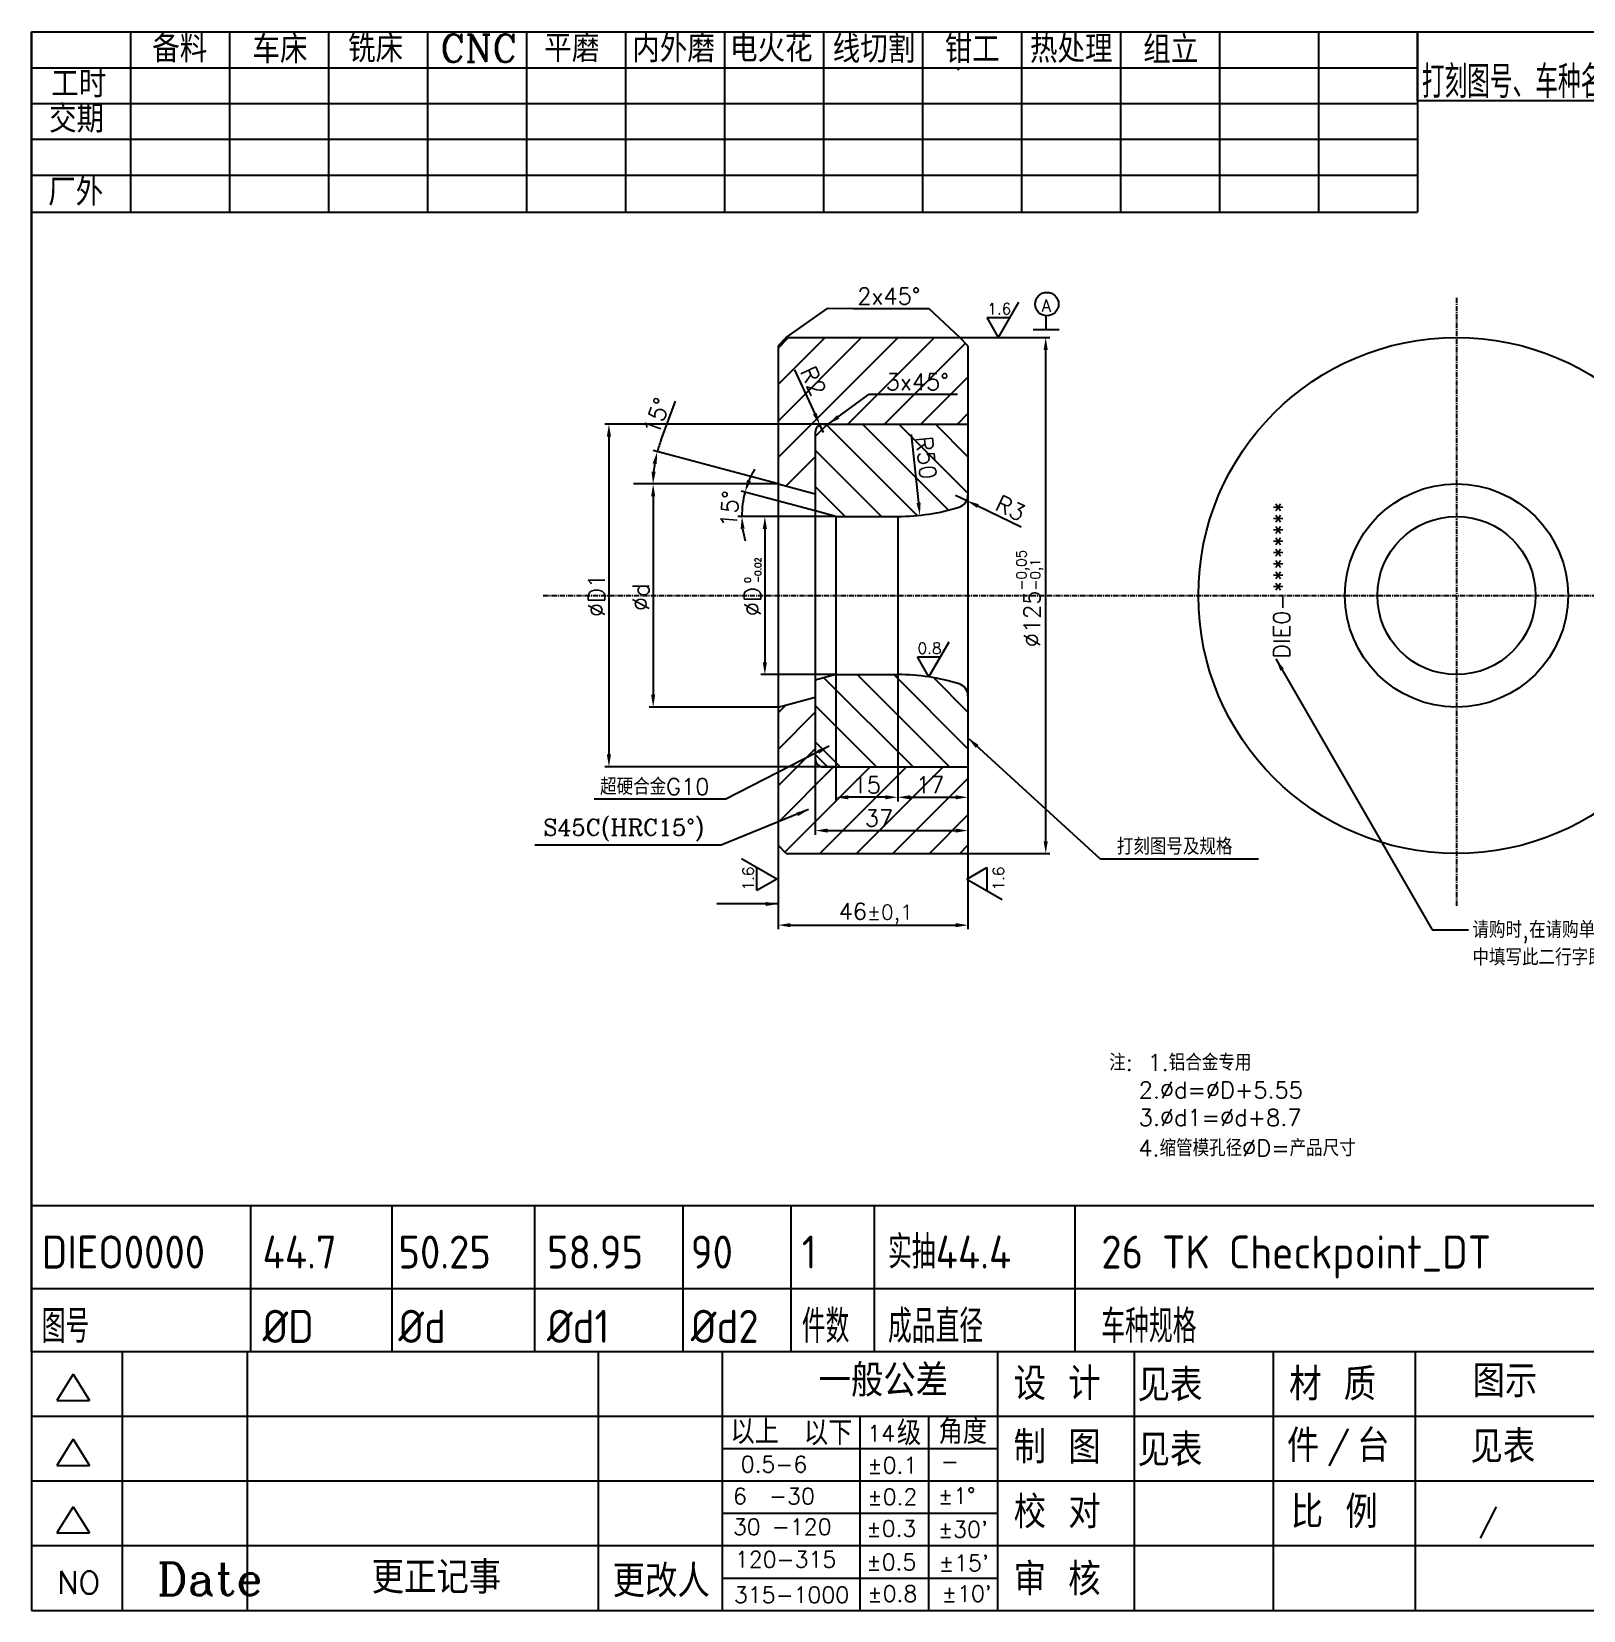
# Model space of a CAD drawing. Extents: x 8209 to 8778, y 3036 to 3434.
# Drawn here: x 8209.2 to 8585, y 3051.2 to 3433.6 of the extents above; entities that cross this region are included whole.
import ezdxf

# ---------------------------------------------------------------- set-up
doc = ezdxf.new("R2010")
doc.units = 0
doc.header["$MEASUREMENT"] = 0
doc.linetypes.add('CENTER', pattern=[2, 1.25, -0.25, 0.25, -0.25])
doc.layers.get('0').update_dxf_attribs({"linetype": 'CONTINUOUS'})
doc.layers.get('DEFPOINTS').update_dxf_attribs({"linetype": 'CONTINUOUS'})
for name, color, linetype in [('CEN', 1, 'CENTER'), ('CON', 7, 'CONTINUOUS'), ('DIM', 7, 'CONTINUOUS'), ('F', 7, 'CONTINUOUS'), ('TXT', 7, 'CONTINUOUS')]:
    doc.layers.add(name, color=color, linetype=linetype)
doc.styles.add('ACISOTS', font='isocp.shx', dxfattribs={"height": 8, "bigfont": 'gbcbig.shx'})
doc.styles.add('H', font='complex.shx', dxfattribs={"bigfont": 'hzfs.shx'})
doc.styles.add('HZ', font='complex.shx', dxfattribs={"bigfont": 'HZFS.SHX'})
doc.styles.get("Standard").update_dxf_attribs({"font": 'txt.shx', "bigfont": 'hzfs.shx'})
doc.styles.add('USER1', font='simplex.shx', dxfattribs={"bigfont": 'hzfs.shx'})
doc.dimstyles.get("Standard").update_dxf_attribs({"dimtxt": 4, "dimasz": 3, "dimexe": 1, "dimexo": 0, "dimgap": 1, "dimtad": 1, "dimdec": 3, "dimrnd": 0.01, "dimtxsty": 'STANDARD', "dimcen": 2.5, "dimazin": 2, "dimtfac": 1, "dimtdec": 3, "dimtmove": 0, "dimatfit": 3})

# ---------------------------------------------------------------- blocks, each defined once
blk = doc.blocks.new('*D67')
at = {"layer": 'DEFPOINTS', "color": 0, "transparency": 16777216}
for p in [(8432.98, 3321.33), (8435.68, 3320.02)]:
    blk.add_point(p, dxfattribs=at)
at = {"layer": 'DIM', "color": 0, "lineweight": -2, "transparency": 16777216}
for p, q in [((8432.98, 3321.33), (8435.68, 3320.02)), ((8448.87, 3313.61), (8438.38, 3318.71))]:
    blk.add_line(p, q, dxfattribs=at)
at = {"layer": 'DIM', "color": 0, "transparency": 16777216}
blk.add_solid([(8438.59, 3319.16), (8438.16, 3318.26), (8435.68, 3320.02)], dxfattribs=at)
at = {"layer": 'DIM', "color": 0, "transparency": 16777216, "insert": (8446.28, 3318.2), "char_height": 4, "attachment_point": 5, "rotation": 334.1077}
blk.add_mtext('R3', dxfattribs=at)
blk = doc.blocks.new('*D68')
at = {"layer": 'DEFPOINTS', "color": 0, "transparency": 16777216}
for p in [(8381.56, 3320.15), (8398.98, 3317.53), (8403.98, 3316.19), (8403.98, 3316.19), (8418.98, 3316.19)]:
    blk.add_point(p, dxfattribs=at)
at = {"layer": 'DIM', "color": 0, "lineweight": -2, "transparency": 16777216}
for p, q in [((8398.98, 3317.53), (8381.03, 3322.34)), ((8403.98, 3316.19), (8380.22, 3316.19))]:
    blk.add_line(p, q, dxfattribs=at)
for start, end in [(149.8851, 157.4425), (165, 180), (187.5575, 195.1149)]:
    blk.add_arc((8403.98, 3316.19), 22.76, start, end, dxfattribs=at)
at = {"layer": 'DIM', "color": 0, "transparency": 16777216}
for points in [[(8383.43, 3324.76), (8382.48, 3325.09), (8381.99, 3322.08)], [(8380.92, 3313.17), (8381.91, 3313.23), (8381.22, 3316.19)]]:
    blk.add_solid(points, dxfattribs=at)
at = {"layer": 'DIM', "color": 0, "transparency": 16777216, "insert": (8378.28, 3318.01), "char_height": 4, "attachment_point": 5, "rotation": 85.9485}
blk.add_mtext('15°', dxfattribs=at)
blk = doc.blocks.new('*D75')
at = {"layer": 'DEFPOINTS', "color": 0, "transparency": 16777216}
for p in [(8400.14, 3338.36), (8400.98, 3336.54)]:
    blk.add_point(p, dxfattribs=at)
at = {"layer": 'DIM', "color": 0, "lineweight": -2, "transparency": 16777216}
for p, q in [((8393.97, 3351.67), (8398.88, 3341.08)), ((8400.98, 3336.54), (8400.14, 3338.36))]:
    blk.add_line(p, q, dxfattribs=at)
at = {"layer": 'DIM', "color": 0, "transparency": 16777216}
blk.add_solid([(8399.33, 3341.29), (8398.42, 3340.87), (8400.14, 3338.36)], dxfattribs=at)
at = {"layer": 'DIM', "color": 0, "transparency": 16777216, "insert": (8398.52, 3349), "char_height": 4, "attachment_point": 5, "rotation": 294.8518}
blk.add_mtext('R2', dxfattribs=at)
blk = doc.blocks.new('*D76')
at = {"layer": 'DEFPOINTS', "color": 0, "transparency": 16777216}
for p in [(8418.98, 3366.19), (8424.33, 3316.48)]:
    blk.add_point(p, dxfattribs=at)
at = {"layer": 'DIM', "color": 0, "lineweight": -2, "transparency": 16777216}
blk.add_line((8422.22, 3336.06), (8424.01, 3319.46), dxfattribs=at)
at = {"layer": 'DIM', "color": 0, "transparency": 16777216}
blk.add_solid([(8424.51, 3319.52), (8423.52, 3319.41), (8424.33, 3316.48)], dxfattribs=at)
at = {"layer": 'DIM', "color": 0, "transparency": 16777216, "insert": (8425.85, 3330.42), "char_height": 4, "attachment_point": 5, "rotation": 276.1503}
blk.add_mtext('R50', dxfattribs=at)
blk = doc.blocks.new('*D69')
at = {"layer": 'DEFPOINTS', "color": 0, "transparency": 16777216}
for p in [(8355, 3324.06), (8359.82, 3326.7), (8389.98, 3324.06), (8389.98, 3324.06), (8398.98, 3321.65)]:
    blk.add_point(p, dxfattribs=at)
at = {"layer": 'DIM', "color": 0, "lineweight": -2, "transparency": 16777216}
for p, q in [((8361.66, 3334.75), (8365.19, 3344.11)), ((8389.98, 3324.06), (8359.77, 3332.16))]:
    blk.add_line(p, q, dxfattribs=at)
for start, end in [(159.3196, 165), (170.6804, 174.3196)]:
    blk.add_arc((8389.98, 3324.06), 30.27, start, end, dxfattribs=at)
at = {"layer": 'DIM', "color": 0, "transparency": 16777216}
for points in [[(8359.62, 3329.07), (8360.59, 3328.86), (8360.74, 3331.9)], [(8360.35, 3327.03), (8359.35, 3327.08), (8359.71, 3324.06)]]:
    blk.add_solid(points, dxfattribs=at)
at = {"layer": 'DIM', "color": 0, "transparency": 16777216, "insert": (8360.62, 3340.49), "char_height": 4, "attachment_point": 5, "rotation": 69.3196}
blk.add_mtext('15°', dxfattribs=at)
blk = doc.blocks.new('*D70')
at = {"layer": 'DEFPOINTS', "color": 0, "transparency": 16777216}
for p in [(8389.98, 3239.54), (8435.98, 3239.54), (8435.98, 3217.2)]:
    blk.add_point(p, dxfattribs=at)
at = {"layer": 'DIM', "color": 0, "lineweight": -2, "transparency": 16777216}
for p, q in [((8389.98, 3239.54), (8389.98, 3216.2)), ((8435.98, 3239.54), (8435.98, 3216.2)), ((8392.98, 3217.2), (8432.98, 3217.2))]:
    blk.add_line(p, q, dxfattribs=at)
at = {"layer": 'DIM', "color": 0, "transparency": 16777216}
for points in [[(8392.98, 3217.7), (8392.98, 3216.7), (8389.98, 3217.2)], [(8432.98, 3217.7), (8432.98, 3216.7), (8435.98, 3217.2)]]:
    blk.add_solid(points, dxfattribs=at)
at = {"layer": 'DIM', "color": 0, "transparency": 16777216, "insert": (8413.64, 3220), "char_height": 4, "attachment_point": 5}
blk.add_mtext('46{\\H3.6;±0,1}', dxfattribs=at)
blk = doc.blocks.new('*D77')
at = {"layer": 'DEFPOINTS', "color": 0, "transparency": 16777216}
for p in [(8403.98, 3277.89), (8418.98, 3277.89), (8403.98, 3248.17)]:
    blk.add_point(p, dxfattribs=at)
at = {"layer": 'DIM', "color": 0, "lineweight": -2, "transparency": 16777216}
for p, q in [((8403.98, 3277.89), (8403.98, 3247.17)), ((8418.98, 3277.89), (8418.98, 3247.17)), ((8415.98, 3248.17), (8406.98, 3248.17))]:
    blk.add_line(p, q, dxfattribs=at)
at = {"layer": 'DIM', "color": 0, "transparency": 16777216}
for points in [[(8406.98, 3248.67), (8406.98, 3247.67), (8403.98, 3248.17)], [(8415.98, 3248.67), (8415.98, 3247.67), (8418.98, 3248.17)]]:
    blk.add_solid(points, dxfattribs=at)
at = {"layer": 'DIM', "color": 0, "transparency": 16777216, "insert": (8411.48, 3251.17), "char_height": 4, "attachment_point": 5}
blk.add_mtext('15', dxfattribs=at)
blk = doc.blocks.new('*D78')
at = {"layer": 'DEFPOINTS', "color": 0, "transparency": 16777216}
for p in [(8398.98, 3258.54), (8435.98, 3255.54), (8435.98, 3240.11)]:
    blk.add_point(p, dxfattribs=at)
at = {"layer": 'DIM', "color": 0, "lineweight": -2, "transparency": 16777216}
for p, q in [((8398.98, 3258.54), (8398.98, 3239.11)), ((8435.98, 3255.54), (8435.98, 3239.11)), ((8401.98, 3240.11), (8432.98, 3240.11))]:
    blk.add_line(p, q, dxfattribs=at)
at = {"layer": 'DIM', "color": 0, "transparency": 16777216}
for points in [[(8401.98, 3240.61), (8401.98, 3239.61), (8398.98, 3240.11)], [(8432.98, 3240.61), (8432.98, 3239.61), (8435.98, 3240.11)]]:
    blk.add_solid(points, dxfattribs=at)
at = {"layer": 'DIM', "color": 0, "transparency": 16777216, "insert": (8414.43, 3243.11), "char_height": 4, "attachment_point": 5}
blk.add_mtext('37', dxfattribs=at)
blk = doc.blocks.new('*D79')
at = {"layer": 'DEFPOINTS', "color": 0, "transparency": 16777216}
for p in [(8418.98, 3277.89), (8435.98, 3277.89), (8435.98, 3248.17)]:
    blk.add_point(p, dxfattribs=at)
at = {"layer": 'DIM', "color": 0, "lineweight": -2, "transparency": 16777216}
for p, q in [((8418.98, 3277.89), (8418.98, 3247.17)), ((8435.98, 3277.89), (8435.98, 3247.17)), ((8421.98, 3248.17), (8432.98, 3248.17))]:
    blk.add_line(p, q, dxfattribs=at)
at = {"layer": 'DIM', "color": 0, "transparency": 16777216}
for points in [[(8421.98, 3248.67), (8421.98, 3247.67), (8418.98, 3248.17)], [(8432.98, 3248.67), (8432.98, 3247.67), (8435.98, 3248.17)]]:
    blk.add_solid(points, dxfattribs=at)
at = {"layer": 'DIM', "color": 0, "transparency": 16777216, "insert": (8426.83, 3251.17), "char_height": 4, "attachment_point": 5}
blk.add_mtext('17', dxfattribs=at)
blk = doc.blocks.new('*D71')
at = {"layer": 'DEFPOINTS', "color": 0, "transparency": 16777216}
for p in [(8401.98, 3338.54), (8349.04, 3255.54), (8403.98, 3255.54)]:
    blk.add_point(p, dxfattribs=at)
at = {"layer": 'DIM', "color": 0, "lineweight": -2, "transparency": 16777216}
for p, q in [((8401.98, 3338.54), (8348.04, 3338.54)), ((8349.04, 3335.54), (8349.04, 3258.54)), ((8403.98, 3255.54), (8348.04, 3255.54))]:
    blk.add_line(p, q, dxfattribs=at)
at = {"layer": 'DIM', "color": 0, "transparency": 16777216}
for points in [[(8348.54, 3335.54), (8349.54, 3335.54), (8349.04, 3338.54)], [(8348.54, 3258.54), (8349.54, 3258.54), (8349.04, 3255.54)]]:
    blk.add_solid(points, dxfattribs=at)
at = {"layer": 'DIM', "color": 0, "transparency": 16777216, "insert": (8346.04, 3297.04), "char_height": 4, "attachment_point": 5, "rotation": 90}
blk.add_mtext('%%cD1', dxfattribs=at)
blk = doc.blocks.new('*D72')
at = {"layer": 'DEFPOINTS', "color": 0, "transparency": 16777216}
for p in [(8430.98, 3359.54), (8454.8, 3359.54), (8430.98, 3234.54)]:
    blk.add_point(p, dxfattribs=at)
at = {"layer": 'DIM', "color": 0, "lineweight": -2, "transparency": 16777216}
for p, q in [((8430.98, 3359.54), (8455.8, 3359.54)), ((8454.8, 3237.54), (8454.8, 3356.54)), ((8430.98, 3234.54), (8455.8, 3234.54))]:
    blk.add_line(p, q, dxfattribs=at)
at = {"layer": 'DIM', "color": 0, "transparency": 16777216}
for points in [[(8454.3, 3356.54), (8455.3, 3356.54), (8454.8, 3359.54)], [(8454.3, 3237.54), (8455.3, 3237.54), (8454.8, 3234.54)]]:
    blk.add_solid(points, dxfattribs=at)
at = {"layer": 'DIM', "color": 0, "transparency": 16777216, "insert": (8450.6, 3296.31), "char_height": 4, "attachment_point": 5, "rotation": 90}
blk.add_mtext('%%C125{\\H2.4;\\S-0,05^ -0,1;}', dxfattribs=at)
blk = doc.blocks.new('*D73')
at = {"layer": 'DEFPOINTS', "color": 0, "transparency": 16777216}
for p in [(8389.98, 3324.06), (8359.75, 3270.03), (8389.98, 3270.03)]:
    blk.add_point(p, dxfattribs=at)
at = {"layer": 'DIM', "color": 0, "lineweight": -2, "transparency": 16777216}
for p, q in [((8389.98, 3324.06), (8358.75, 3324.06)), ((8359.75, 3321.06), (8359.75, 3273.03)), ((8389.98, 3270.03), (8358.75, 3270.03))]:
    blk.add_line(p, q, dxfattribs=at)
at = {"layer": 'DIM', "color": 0, "transparency": 16777216}
for points in [[(8359.25, 3321.06), (8360.25, 3321.06), (8359.75, 3324.06)], [(8359.25, 3273.03), (8360.25, 3273.03), (8359.75, 3270.03)]]:
    blk.add_solid(points, dxfattribs=at)
at = {"layer": 'DIM', "color": 0, "transparency": 16777216, "insert": (8356.75, 3296.61), "char_height": 4, "attachment_point": 5, "rotation": 90}
blk.add_mtext('{\\A1;Ød}', dxfattribs=at)
blk = doc.blocks.new('*D74')
at = {"layer": 'DEFPOINTS', "color": 0, "transparency": 16777216}
for p in [(8403.98, 3316.19), (8386.79, 3277.89), (8403.98, 3277.89)]:
    blk.add_point(p, dxfattribs=at)
at = {"layer": 'DIM', "color": 0, "lineweight": -2, "transparency": 16777216}
for p, q in [((8403.98, 3316.19), (8385.79, 3316.19)), ((8386.79, 3313.19), (8386.79, 3280.89)), ((8403.98, 3277.89), (8385.79, 3277.89))]:
    blk.add_line(p, q, dxfattribs=at)
at = {"layer": 'DIM', "color": 0, "transparency": 16777216}
for points in [[(8386.29, 3313.19), (8387.29, 3313.19), (8386.79, 3316.19)], [(8386.29, 3280.89), (8387.29, 3280.89), (8386.79, 3277.89)]]:
    blk.add_solid(points, dxfattribs=at)
at = {"layer": 'DIM', "color": 0, "transparency": 16777216, "insert": (8383.79, 3295.54), "char_height": 4, "attachment_point": 5, "rotation": 90}
blk.add_mtext('%%cD', dxfattribs=at)

msp = doc.modelspace()

# ---------------------------------------------------------------- hatches: boundary and pattern name
at = {"layer": 'DIM'}
h = msp.add_hatch(dxfattribs=at)
h.set_pattern_fill('ANSI31', color=256, scale=50, style=0)
h.set_pattern_definition([(45, (6738.101, 3145.839), (-4.419417, 4.419417), [])])
h.paths.add_polyline_path([(8391.9773, 3359.5438), (8389.9773, 3357.5438), (8389.9773, 3324.0624), (8398.9773, 3321.6508), (8398.9773, 3336.5438, -0.41421356), (8400.9773, 3338.5438), (8435.9773, 3338.5438), (8435.9773, 3357.5438), (8433.9773, 3359.5438)])
h.paths.add_polyline_path([(8433.9773, 3234.5438), (8435.9773, 3236.5438), (8435.9773, 3255.5438), (8400.9773, 3255.5438, -0.41421356), (8398.9773, 3257.5438), (8398.9773, 3272.4367), (8389.9773, 3270.0252), (8389.9773, 3236.5438), (8391.9773, 3234.5438)])
h.paths.add_polyline_path([(8399.4172, 3354.1887), (8403.0595, 3346.3246), (8397.6152, 3343.8029), (8393.9728, 3351.6671)], flags=24)
h.paths.add_polyline_path([(8415.0767, 3351.8032), (8434.41, 3351.8032), (8434.41, 3345.8032), (8415.0767, 3345.8032)], flags=24)
h.paths.add_polyline_path([(8407.8107, 3254.1683), (8415.144, 3254.1683), (8415.144, 3248.1683), (8407.8107, 3248.1683)], flags=24)
h.paths.add_polyline_path([(8423.1631, 3254.1683), (8430.4965, 3254.1683), (8430.4965, 3248.1683), (8423.1631, 3248.1683)], flags=24)
h.paths.add_polyline_path([(8410.0987, 3246.1092), (8418.7653, 3246.1092), (8418.7653, 3240.1092), (8410.0987, 3240.1092)], flags=24)
h = msp.add_hatch(dxfattribs=at)
h.set_pattern_fill('ANSI31', color=256, scale=50, angle=90, style=0)
h.set_pattern_definition([(135, (6738.101, 3145.839), (-4.419417, -4.419417), [])])
h.paths.add_polyline_path([(8435.9773, 3255.5438), (8435.9773, 3272.7602, 0.32815554), (8433.871, 3275.624, 0.07576021), (8418.9773, 3277.8938), (8403.9773, 3277.8938), (8398.9773, 3276.554), (8398.9773, 3258.5438), (8401.9773, 3255.5438)])
h.paths.add_polyline_path([(8401.9773, 3338.5438), (8398.9773, 3335.5438), (8398.9773, 3317.5335), (8403.9773, 3316.1938), (8418.9773, 3316.1938, 0.07576021), (8433.871, 3318.4635, 0.32815554), (8435.9773, 3321.3273), (8435.9773, 3338.5438)])
h.paths.add_polyline_path([(8428.1897, 3336.7044), (8429.4754, 3324.7735), (8423.5099, 3324.1307), (8422.2243, 3336.0616)], flags=24)

# ---------------------------------------------------------------- linework, layer by layer
msp.add_line((8544.849, 3416.8926), (8544.849, 3433.5591))
at = {"layer": 'CEN'}
for p, q in [((8554.2626, 3369.163), (8554.2626, 3221.6516)), ((8333.1486, 3297.0438), (8619.6173, 3297.0438))]:
    msp.add_line(p, q, dxfattribs=at)
at = {"layer": 'CON'}
for p, q in [((8391.9773, 3359.5438), (8389.9773, 3357.5438)), ((8391.9773, 3359.5438), (8433.9773, 3359.5438)), ((8435.9773, 3357.5438), (8433.9773, 3359.5438)), ((8451.7672, 3361.486), (8458.0867, 3361.486)), ((8389.9773, 3357.5438), (8389.9773, 3236.5438)), ((8435.9773, 3357.5438), (8435.9773, 3236.5438)), ((8398.9773, 3335.5438), (8401.9773, 3338.5438)), ((8398.9773, 3336.5438), (8398.9773, 3257.5438)), ((8400.9773, 3338.5438), (8435.9773, 3338.5438)), ((8389.9773, 3324.0624), (8398.9773, 3321.6508)), ((8403.9773, 3316.1938), (8398.9773, 3317.5335)), ((8403.9773, 3316.1938), (8418.9773, 3316.1938)), ((8403.9773, 3316.1938), (8403.9773, 3277.8938)), ((8418.9773, 3316.1938), (8418.9773, 3277.8938)), ((8403.9773, 3277.8938), (8398.9773, 3276.554)), ((8403.9773, 3277.8938), (8418.9773, 3277.8938)), ((8389.9773, 3270.0252), (8398.9773, 3272.4367)), ((8401.9773, 3255.5438), (8398.9773, 3258.5438)), ((8400.9773, 3255.5438), (8435.9773, 3255.5438)), ((8391.9773, 3234.5438), (8389.9773, 3236.5438)), ((8433.9773, 3234.5438), (8435.9773, 3236.5438)), ((8391.9773, 3234.5438), (8433.9773, 3234.5438))]:
    msp.add_line(p, q, dxfattribs=at)
at = {"layer": 'CON', "color": 2}
for p, q in [((8209.243, 3051.2097), (8443.167, 3051.2097)), ((8443.167, 3051.2097), (8778.438, 3051.2097))]:
    msp.add_line(p, q, dxfattribs=at)
for points in [[(8209.243, 3433.5591), (8778.438, 3433.5591)], [(8209.243, 3433.5591), (8209.243, 3051.2097)], [(8209.243, 3113.9542), (8209.243, 3433.5591)]]:
    msp.add_lwpolyline(points, dxfattribs=at)
at = {"layer": 'CON'}
for radius in [62.5, 27.0186, 19.15]:
    msp.add_circle((8554.2626, 3297.0438), radius, dxfattribs=at)
for centre, radius, start, end in [((8400.9773, 3336.5438), 2, 90, 180), ((8432.9773, 3321.3273), 3, 287.329856, 0), ((8418.9773, 3366.1938), 50, 270, 287.329856), ((8418.9773, 3227.8938), 50, 72.670144, 90), ((8432.9773, 3272.7602), 3, 0, 72.670144), ((8400.9773, 3257.5438), 2, 180, 270)]:
    msp.add_arc(centre, radius, start, end, dxfattribs=at)
at = {"layer": 'DIM'}
for p, q in [((8233.2149, 3433.5591), (8233.2149, 3389.9279)), ((8257.1867, 3433.5591), (8257.1867, 3389.9279)), ((8257.1867, 3433.5591), (8257.1867, 3389.9279)), ((8281.1586, 3433.5591), (8281.1586, 3389.9279)), ((8305.1304, 3433.5591), (8305.1304, 3389.9279)), ((8329.1023, 3433.5591), (8329.1023, 3389.9279)), ((8329.1023, 3433.5591), (8329.1023, 3389.9279)), ((8353.0742, 3433.5591), (8353.0742, 3389.9279)), ((8377.046, 3433.5591), (8377.046, 3389.9279)), ((8401.0179, 3433.5591), (8401.0179, 3389.9279)), ((8424.9897, 3433.5591), (8424.9897, 3389.9279)), ((8448.9616, 3433.5591), (8448.9616, 3389.9279)), ((8472.9334, 3433.5591), (8472.9334, 3389.9279)), ((8496.9053, 3433.5591), (8496.9053, 3389.9279)), ((8520.8771, 3433.5591), (8520.8771, 3389.9279)), ((8544.849, 3433.5591), (8544.849, 3389.9279)), ((8209.243, 3424.894), (8544.849, 3424.894)), ((8209.243, 3416.2289), (8544.849, 3416.2289)), ((8640.2586, 3416.8926), (8544.849, 3416.8926)), ((8209.243, 3407.5638), (8544.849, 3407.5638)), ((8209.243, 3398.8987), (8544.849, 3398.8987)), ((8209.243, 3389.9279), (8544.849, 3389.9279)), ((8433.9773, 3359.5438), (8426.5154, 3366.5651)), ((8443.3904, 3359.5438), (8448.3141, 3368.0718)), ((8443.3904, 3359.5438), (8440.5984, 3364.3796)), ((8440.5984, 3364.3796), (8446.1824, 3364.3796)), ((8454.927, 3361.486), (8454.927, 3364.8056)), ((8389.9773, 3324.0624), (8355.0038, 3324.0624)), ((8426.5101, 3277.3231), (8431.4338, 3285.8511)), ((8423.7181, 3282.1589), (8429.3021, 3282.1589)), ((8426.5101, 3277.3231), (8423.7181, 3282.1589)), ((8403.9773, 3277.8938), (8398.9773, 3277.8938)), ((8389.7035, 3228.348), (8381.1755, 3233.2716)), ((8384.8676, 3225.556), (8384.8676, 3231.14)), ((8389.7035, 3228.348), (8384.8676, 3225.556)), ((8435.7035, 3228.348), (8440.5394, 3231.14)), ((8435.7035, 3228.348), (8444.2315, 3223.4243)), ((8440.5394, 3231.14), (8440.5394, 3225.556)), ((8209.243, 3149.33), (8729.3355, 3149.33)), ((8729.3355, 3129.1263), (8209.243, 3129.1263)), ((8209.243, 3113.9542), (8379.1389, 3113.9542)), ((8231.2946, 3051.2097), (8231.2946, 3113.9542)), ((8261.4837, 3051.2097), (8261.4837, 3113.9542)), ((8346.4794, 3051.2097), (8346.4794, 3113.9542)), ((8376.501, 3051.2097), (8376.501, 3113.9542)), ((8379.1389, 3113.9542), (8778.438, 3113.9542)), ((8443.167, 3051.2097), (8443.167, 3113.9542)), ((8476.3302, 3051.2097), (8476.3302, 3113.9542)), ((8509.9931, 3051.2097), (8509.9931, 3113.9542)), ((8544.2962, 3051.2097), (8544.2962, 3113.9542)), ((8219.3263, 3108.4091), (8215.3891, 3102.0523)), ((8219.3263, 3108.4091), (8223.2634, 3102.0523)), ((8215.3891, 3102.0523), (8223.2634, 3102.0523)), ((8209.243, 3098.2681), (8778.438, 3098.2681)), ((8409.834, 3051.2097), (8409.834, 3098.2681)), ((8426.5005, 3051.2097), (8426.5005, 3098.2681)), ((8219.3263, 3092.6685), (8215.3891, 3086.3117)), ((8219.3263, 3092.6685), (8223.2634, 3086.3117)), ((8376.501, 3090.425), (8443.167, 3090.425)), ((8215.3891, 3086.3117), (8223.2634, 3086.3117)), ((8209.243, 3082.582), (8778.438, 3082.582)), ((8219.3263, 3076.3224), (8215.3891, 3069.9656)), ((8219.3263, 3076.3224), (8223.2634, 3069.9656)), ((8376.501, 3074.7389), (8443.167, 3074.7389)), ((8215.3891, 3069.9656), (8223.2634, 3069.9656)), ((8209.243, 3066.8959), (8778.438, 3066.8959)), ((8376.501, 3059.0528), (8443.167, 3059.0528)), ((8209.243, 3051.2097), (8443.167, 3051.2097)), ((8443.167, 3051.2097), (8778.438, 3051.2097))]:
    msp.add_line(p, q, dxfattribs=at)
for points in [[(8209.243, 3113.9542), (8209.243, 3433.5591)], [(8209.243, 3433.5591), (8209.243, 3051.2097)], [(8209.243, 3433.5591), (8778.438, 3433.5591)]]:
    msp.add_lwpolyline(points, dxfattribs=at)
msp.add_circle((8455.0786, 3367.6358), 2.8342, dxfattribs=at)
at = {"layer": 'F'}
for p, q in [((8433.6084, 3424.894), (8433.6084, 3424.3042)), ((8209.243, 3377.9542), (8209.243, 3113.9542)), ((8209.243, 3113.9542), (8484.3612, 3113.9542))]:
    msp.add_line(p, q, dxfattribs=at)
at = {"layer": 'TXT'}
for p, q in [((8262.2183, 3149.33), (8262.2183, 3113.9542)), ((8296.4699, 3149.33), (8296.4699, 3113.9542)), ((8330.9762, 3149.33), (8330.9762, 3113.9542)), ((8366.9671, 3149.33), (8366.9671, 3113.9542)), ((8393.0431, 3149.33), (8393.0431, 3113.9542)), ((8413.2429, 3149.33), (8413.2429, 3113.9542)), ((8461.8446, 3149.33), (8461.8446, 3113.9542))]:
    msp.add_line(p, q, dxfattribs=at)

# ---------------------------------------------------------------- texts
at = {"style": 'HZ'}
for s, p in [('见表', (8477.0456, 3101.8543)), ('图示', (8558.1448, 3102.8204)), ('见表', (8477.0456, 3086.133))]:
    msp.add_text(s, height=7.84306, dxfattribs=at).set_placement(p)
msp.add_attdef('见表', (8557.6343, 3086.943), '1', height=7.8431, dxfattribs=at)
at = {"layer": 'DIM'}
for s, height, style, p in [('备料', 6.66948, 'HZ', (8238.4509, 3426.2057)), ('车床', 6.66948, 'HZ', (8262.7063, 3425.9872)), ('铣床', 6.66948, 'HZ', (8285.8672, 3426.1871)), ('CNC', 6.66948, 'HZ', (8308.1976, 3426.2716)), ('平磨', 6.66948, 'HZ', (8333.3799, 3426.2473)), ('内外磨', 6.66948, 'HZ', (8354.6818, 3426.2111)), ('电火花', 6.66948, 'HZ', (8378.3566, 3426.2774)), ('线切割', 6.66948, 'HZ', (8403.2281, 3426.059)), ('钳工', 6.66948, 'HZ', (8430.3495, 3425.9962)), ('热处理', 6.66948, 'HZ', (8450.9828, 3426.0835)), ('组立', 6.66948, 'HZ', (8478.4069, 3425.9377)), ('工时', 6.66948, 'HZ', (8213.9798, 3417.6385)), ('交期', 6.66948, 'HZ', (8213.4712, 3409.1594)), ('厂外', 6.66948, 'HZ', (8213.2628, 3391.4308)), ('件数', 8, 'ACISOTS', (8395.7438, 3116.0171)), ('成品直径', 8, 'ACISOTS', (8416.6167, 3116.0171)), ('车种规格', 8, 'ACISOTS', (8468.2648, 3116.0171)), ('图号', 8, 'ACISOTS', (8211.7099, 3116.0171)), ('%%CD', 8, 'ACISOTS', (8265.155, 3116.0171)), ('%%Cd', 8, 'ACISOTS', (8298.0589, 3116.0171)), ('%%Cd1', 8, 'ACISOTS', (8334.041, 3116.0171)), ('%%Cd2', 8, 'ACISOTS', (8368.8562, 3116.0171)), ('一般公差', 7.84306, 'HZ', (8399.7814, 3102.9478)), ('设 计', 7.84306, 'HZ', (8447.0304, 3102.1829)), ('材 质', 7.84306, 'HZ', (8513.7341, 3102.0646)), ('以上', 5.8823, 'HZ', (8378.4619, 3091.5391)), ('级', 5.8823, 'HZ', (8418.7643, 3091.2432)), ('角度', 5.8823, 'HZ', (8428.8399, 3091.5391)), ('以下', 5.8823, 'HZ', (8396.2423, 3091.2432)), ('14', 3.92153, 'USER1', (8411.6042, 3092.1316)), ('制 图', 7.84306, 'HZ', (8447.0304, 3086.7927)), ('件', 7.8431, 'HZ', (8513.2131, 3087.174)), ('/', 5.8823, 'USER1', (8522.9623, 3088.1587)), ('台', 7.8431, 'HZ', (8530.1961, 3087.174)), ('0.5-6', 3.92153, 'USER1', (8380.9389, 3084.6446)), ('%%p0.1', 3.92153, 'USER1', (8411.6042, 3084.4106)), ('-', 3.9215, 'USER1', (8429.3947, 3085.3465)), ('6  -30', 3.92153, 'USER1', (8379.0662, 3076.9237)), ('%%p0.2', 3.92153, 'USER1', (8411.6042, 3076.7521)), ('%%p1%%d', 3.92153, 'USER1', (8428.6925, 3077.0019)), ('校 对', 7.84306, 'HZ', (8447.0304, 3071.1064)), ('比 例', 7.84306, 'HZ', (8514.1384, 3071.1317)), ('30 -120', 3.92153, 'USER1', (8379.0662, 3069.4991)), ('%%p0.3', 3.92153, 'USER1', (8411.3701, 3069.0936)), ("%%p30'", 3.92153, 'USER1', (8428.6925, 3068.8755)), ('更正记事', 7.84306, 'HZ', (8291.5958, 3055.2819)), ('120-315', 3.92153, 'USER1', (8379.5343, 3061.6067)), ('%%p0.5', 3.92153, 'USER1', (8411.3701, 3060.9672)), ("%%p15'", 3.92153, 'USER1', (8428.9266, 3060.7491)), ('审 核', 7.84306, 'HZ', (8447.0304, 3054.8283)), ('NO', 5.49014, 'USER1', (8215.4406, 3055.1936)), ('Date', 7.84306, 'HZ', (8239.6147, 3054.9167)), ('更改人', 7.84306, 'HZ', (8349.9285, 3054.4093)), ('315-1000', 3.92153, 'USER1', (8379.3002, 3053.0123)), ('%%p0.8', 3.92153, 'USER1', (8411.6042, 3053.3087)), ("%%p10'", 3.92153, 'USER1', (8429.6288, 3053.3245))]:
    msp.add_text(s, height=height, dxfattribs=dict(at, style=style)).set_placement(p)
at = {"layer": 'DIM', "style": 'HZ', "width": 0.7}
msp.add_text('打刻图号、车种名、规格、请购单号', height=7.843064, dxfattribs=at).set_placement((8545.8866, 3417.5525))
at = {"layer": 'DIM', "char_height": 4}
for s, insert, attachment_point in [('2x45%%d', (8409.1821, 3367.5651), 7), ('3x45%%d', (8416.0767, 3348.8032), 4), ('超硬合金G10', (8373.3622, 3248.7417), 9), ('打刻图号及规格', (8472.0137, 3234.2428), 7), ('请购时,在请购单规格表内,\\P中填写此二行字即可', (8558.1302, 3218.0853), 1), ('   4.缩管模孔径%%CD=产品尺寸', (8466.5254, 3165.2203), 1)]:
    msp.add_mtext(s, dxfattribs=dict(at, insert=insert, attachment_point=attachment_point))
at = {"layer": 'DIM', "attachment_point": 1, "style": 'H'}
for s, insert, char_height, width in [('1.6', (8440.6493, 3367.8412), 2.7, 5.87), ('A', (8453.782, 3368.7697), 3, 11.99), ('0.8', (8423.769, 3285.6205), 2.7, 5.87)]:
    msp.add_mtext(s, dxfattribs=dict(at, insert=insert, char_height=char_height, width=width))
at = {"layer": 'DIM', "insert": (8509.9439, 3281.7166), "char_height": 4, "width": 47.61, "attachment_point": 1, "rotation": 90}
msp.add_mtext('DIE0-********', dxfattribs=at)
at = {"layer": 'DIM', "attachment_point": 1, "rotation": 90, "style": 'H'}
for s, insert, char_height, width in [('0\\P-0.02', (8381.864, 3300.1291), 1.5, 13.65), ('1.6', (8381.4061, 3225.6068), 2.7, 5.87), ('1.6', (8442.0175, 3225.6068), 2.7, 5.87)]:
    msp.add_mtext(s, dxfattribs=dict(at, insert=insert, char_height=char_height, width=width))
at = {"layer": 'DIM', "insert": (8372.2274, 3237.5457), "char_height": 4, "attachment_point": 9, "style": 'HZ'}
msp.add_mtext('S45C(HRC15%%d)', dxfattribs=at)
at = {"layer": 'DIM', "insert": (8463.0471, 3185.9335), "char_height": 4, "width": 151.479926, "attachment_point": 1}
msp.add_mtext('  注: 1.铝合金专用\\P    2.%%cd=%%cD+5.55\\P    3.%%cd1=%%cd+8.7', dxfattribs=at)
at = {"layer": 'DIM', "style": 'HZ'}
msp.add_attdef('/', (8559.5601, 3070.387), '1:1', height=5, dxfattribs=at)
at = {"layer": 'TXT', "style": 'ACISOTS'}
for s, p in [('DIEO0000', (8211.7099, 3134.0171)), ('44.7', (8265.155, 3134.0171)), ('50.25', (8298.0589, 3134.0171)), ('58.95', (8334.041, 3134.0171)), ('90', (8368.8562, 3134.0171)), ('1', (8395.7438, 3134.0171)), ('实抽44.4', (8416.6167, 3134.0171)), ('26 TK Checkpoint_DT', (8468.2648, 3134.0171))]:
    msp.add_text(s, height=8, dxfattribs=at).set_placement(p)

# ---------------------------------------------------------------- dimensions: what is measured, and where the dimension line sits
at = {"layer": 'DIM'}
dim = msp.add_radius_dim(center=(8418.9773, 3366.1938), mpoint=(8424.3342, 3316.4815), dimstyle='STANDARD', dxfattribs=at)
dim.commit()
dim.dimension.update_dxf_attribs({"geometry": '*D76', "text_midpoint": (8422.8671, 3330.0961), "dimtype": 164})
dim = msp.add_linear_dim(base=(8454.8035, 3359.5438), p1=(8430.9773, 3234.5438), p2=(8430.9773, 3359.5438), angle=90, dimstyle='STANDARD', override={"dimgap": 1, "dimpost": '%%C<>', "dimtol": 1, "dimlim": 0, "dimtp": -0.05, "dimtm": 0.1, "dimtfac": 0.6}, dxfattribs=at)
dim.commit()
dim.dimension.update_dxf_attribs({"geometry": '*D72', "text_midpoint": (8454.8035, 3296.3139), "dimtype": 160})
for center, mpoint, picture, middle in [((8400.9773, 3336.5438), (8400.1368, 3338.3586), '*D75', (8398.5162, 3348.9958)), ((8432.9773, 3321.3273), (8435.6762, 3320.0173), '*D67', (8446.2823, 3318.2037))]:
    dim = msp.add_radius_dim(center=center, mpoint=mpoint, dimstyle='STANDARD', dxfattribs=at)
    dim.commit()
    dim.dimension.update_dxf_attribs({"geometry": picture, "text_midpoint": middle})
dim = msp.add_angular_dim_2l(base=(8359.8206, 3326.7007), line1=((8389.9773, 3324.0624), (8355.0038, 3324.0624)), line2=((8389.9773, 3324.0624), (8398.9773, 3321.6508)), dimstyle='STANDARD', dxfattribs=at)
dim.commit()
dim.dimension.update_dxf_attribs({"geometry": '*D69', "text_midpoint": (8360.615, 3340.4904)})
for base, p1, p2, text, picture, middle in [((8349.0388, 3255.5438), (8401.9773, 3338.5438), (8403.9773, 3255.5438), '%%cD1', '*D71', (8349.0388, 3297.0438)), ((8359.7524, 3270.0252), (8389.9773, 3324.0624), (8389.9773, 3270.0252), '{\\A1;Ød}', '*D73', (8359.7524, 3296.6067)), ((8386.7874, 3277.8938), (8403.9773, 3316.1938), (8403.9773, 3277.8938), '%%cD', '*D74', (8386.7874, 3295.5438))]:
    dim = msp.add_linear_dim(base=base, p1=p1, p2=p2, angle=90, text=text, dimstyle='STANDARD', override={"dimpost": '%%C<>'}, dxfattribs=at)
    dim.commit()
    dim.dimension.update_dxf_attribs({"geometry": picture, "text_midpoint": middle, "dimtype": 160})
dim = msp.add_angular_dim_2l(base=(8381.5626, 3320.1461), line1=((8403.9773, 3316.1938), (8418.9773, 3316.1938)), line2=((8403.9773, 3316.1938), (8398.9773, 3317.5335)), dimstyle='STANDARD', dxfattribs=at)
dim.commit()
dim.dimension.update_dxf_attribs({"geometry": '*D68', "text_midpoint": (8381.2737, 3317.8019), "dimtype": 162})
for base, p1, p2, picture, middle in [((8403.9773, 3248.1683), (8418.9773, 3277.8938), (8403.9773, 3277.8938), '*D77', (8411.4773, 3248.1683)), ((8435.9773, 3248.1683), (8418.9773, 3277.8938), (8435.9773, 3277.8938), '*D79', (8426.8298, 3248.1683)), ((8435.9773, 3240.1092), (8398.9773, 3258.5438), (8435.9773, 3255.5438), '*D78', (8414.432, 3240.1092))]:
    dim = msp.add_linear_dim(base=base, p1=p1, p2=p2, dimstyle='STANDARD', dxfattribs=at)
    dim.commit()
    dim.dimension.update_dxf_attribs({"geometry": picture, "text_midpoint": middle, "dimtype": 160})
dim = msp.add_linear_dim(base=(8435.9773, 3217.2036), p1=(8389.9773, 3239.5438), p2=(8435.9773, 3239.5438), dimstyle='STANDARD', override={"dimgap": 0.5, "dimtol": 1, "dimlim": 0, "dimtp": 0.1, "dimtm": 0.1, "dimtfac": 0.9}, dxfattribs=at)
dim.commit()
dim.dimension.update_dxf_attribs({"geometry": '*D70', "text_midpoint": (8413.6372, 3217.2036), "dimtype": 160})

# ---------------------------------------------------------------- leaders
at = {"layer": 'DIM', "annotation_type": 0, "has_hookline": 1}
for points, override, hookline_direction, text_width in [([(8391.9773, 3359.5438), (8402.0699, 3366.6363), (8408.1821, 3366.5651)], {"dimasz": 0, "dimgap": 1, "dimtad": 1}, 0, 17.3333), ([(8402.1426, 3338.5438), (8412.0767, 3345.8032), (8415.0767, 3345.8032)], {"dimgap": 1, "dimtad": 1}, 0, 17.3333), ([(8510.5413, 3281.6754), (8548.4097, 3216.0853), (8557.1302, 3216.0853)], {"dimgap": 1, "dimtad": 0}, 1, 61.9114), ([(8435.9773, 3262.531), (8468.0137, 3233.2428), (8471.0137, 3233.2428)], {"dimgap": 1, "dimtad": 1}, 0, 34.2794), ([(8402.3949, 3260.5334), (8377.3622, 3247.7417), (8374.3622, 3247.7417)], {"dimgap": 1, "dimtad": 1}, 1, 27.8667), ([(8397.398, 3245.1736), (8376.2274, 3236.5457), (8373.2274, 3236.5457)], {"dimgap": 1, "dimtad": 1}, 1, 41.1429)]:
    msp.add_leader(points, dimstyle='STANDARD', override=override, dxfattribs=dict(at, hookline_direction=hookline_direction, text_width=text_width))
at = {"layer": 'DIM'}
msp.add_leader([(8389.9773, 3222.3304), (8375.1486, 3222.3304)], dimstyle='STANDARD', override={"dimgap": 1, "dimtad": 1}, dxfattribs=at)

doc.saveas('drawing.dxf')
